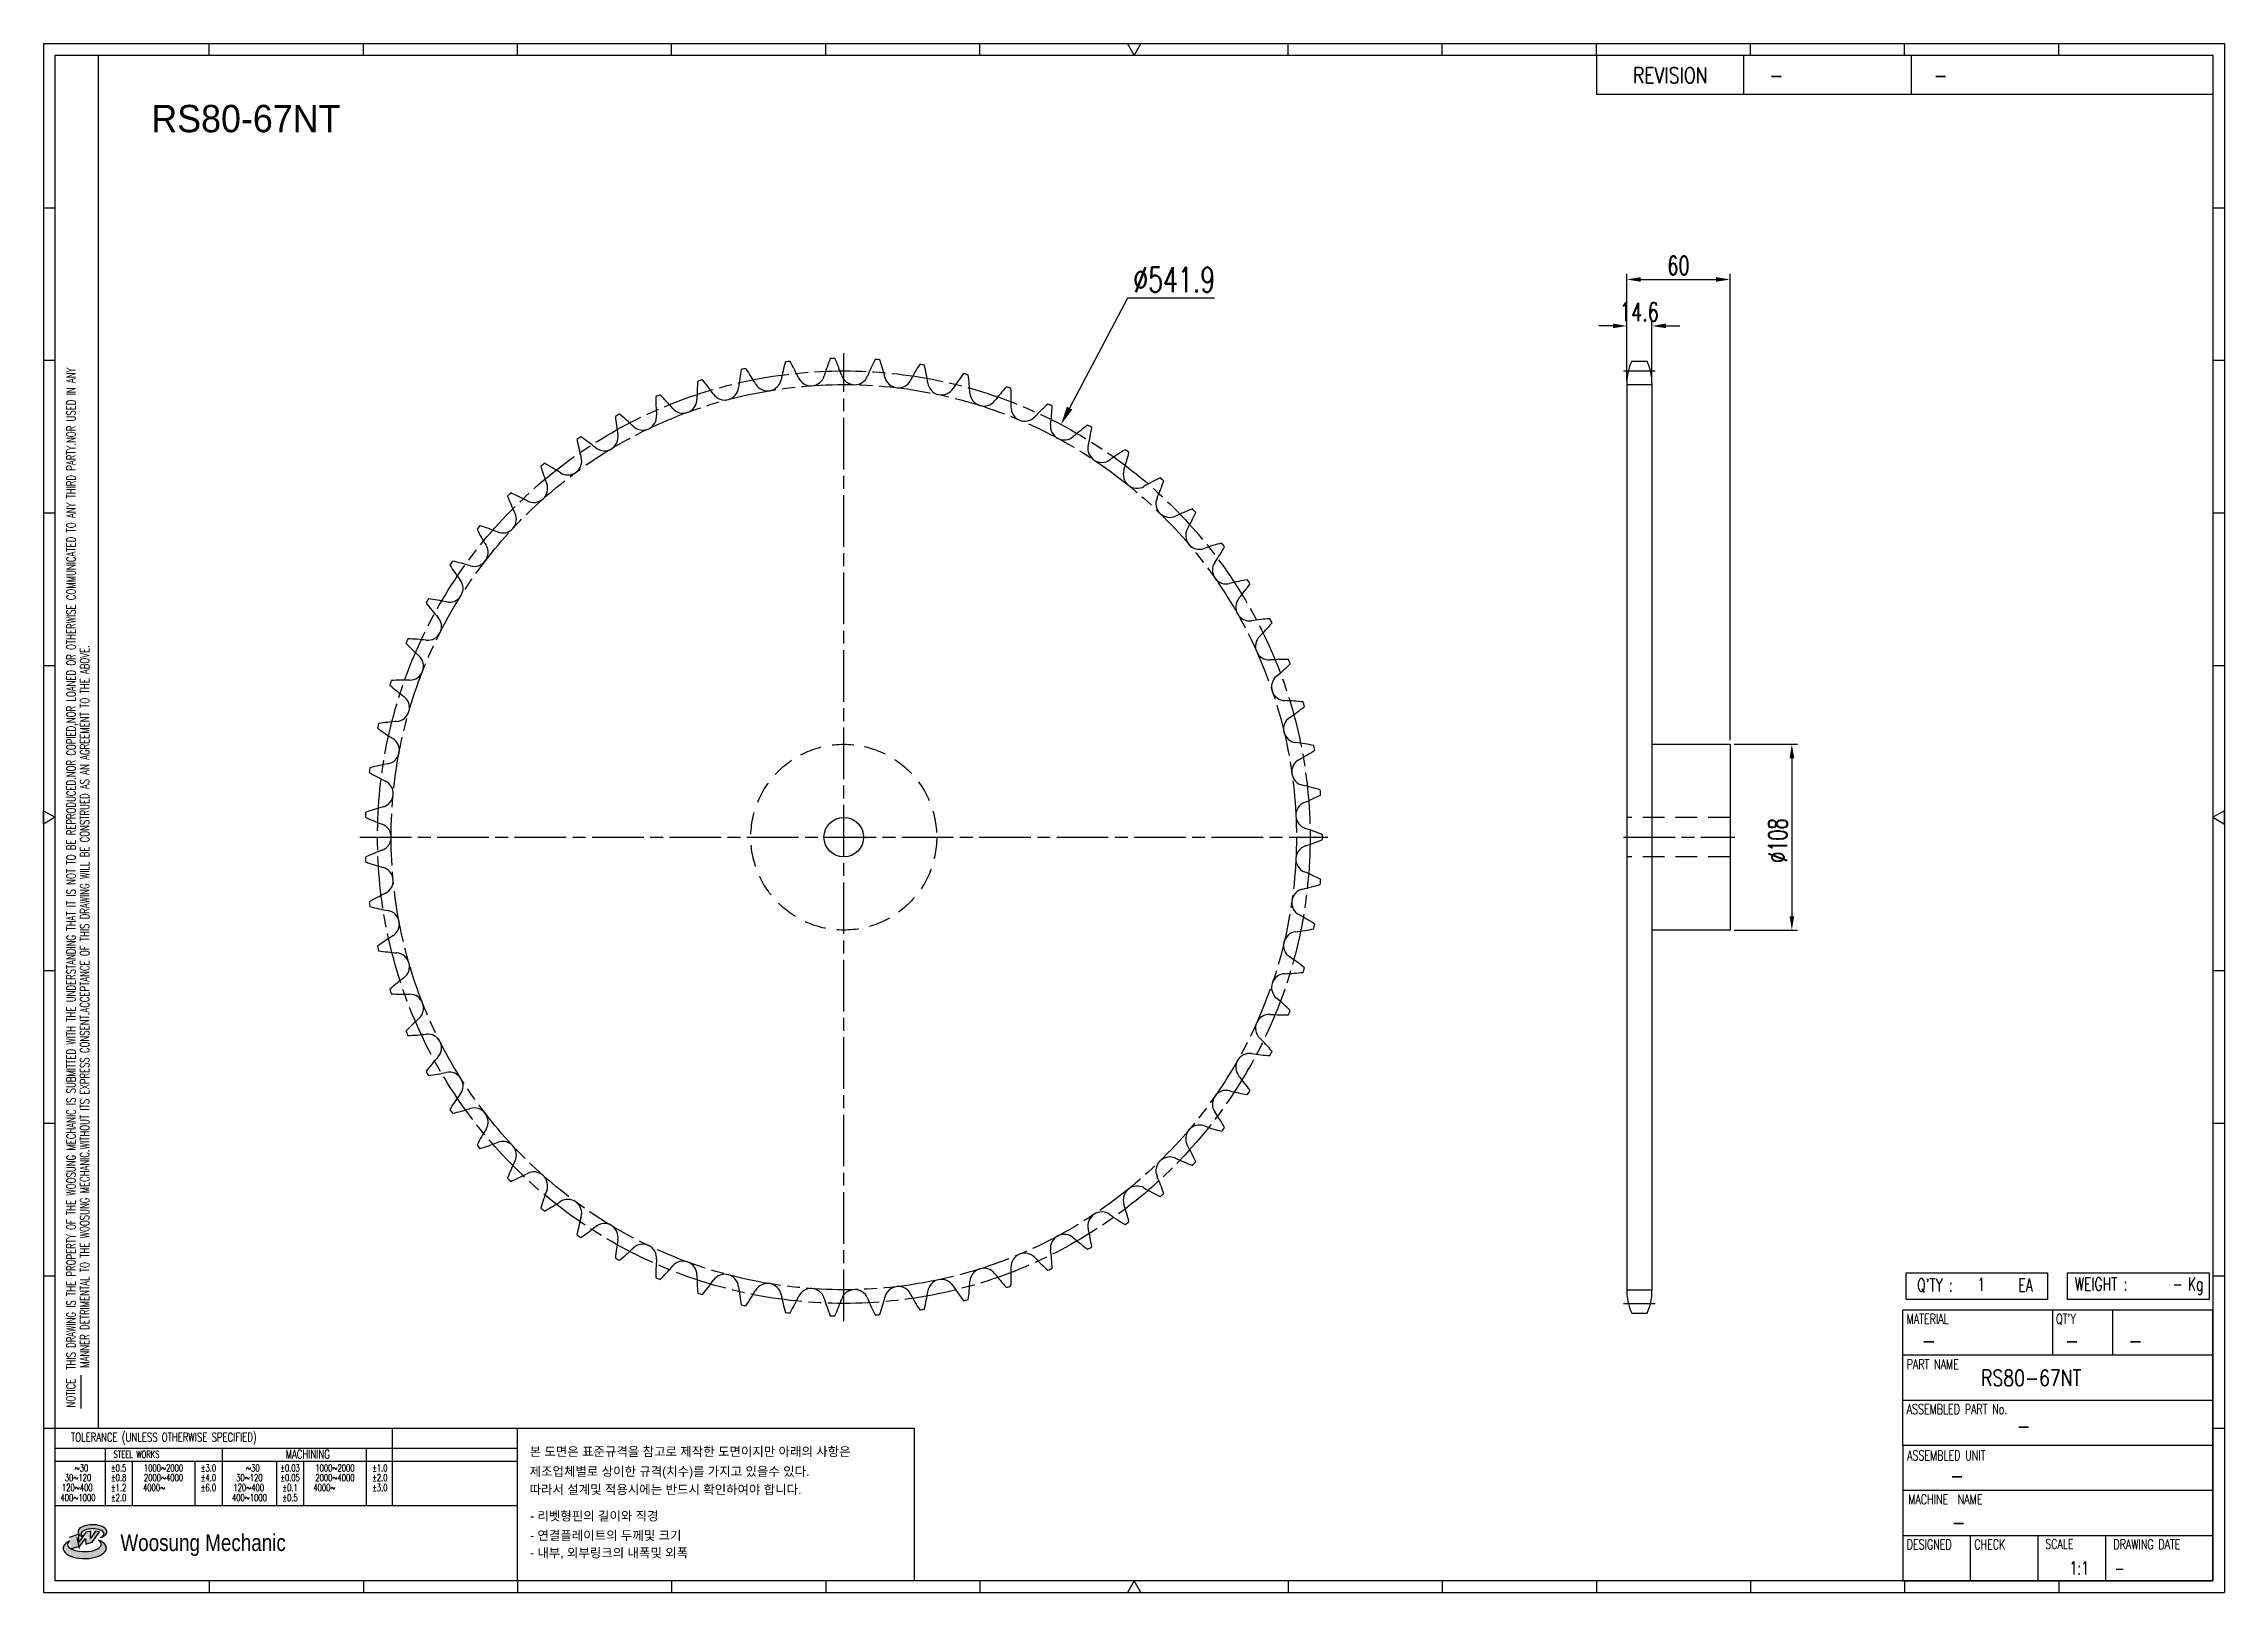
# Model space of a CAD drawing. Header units: millimetres. Extents: x 26814 to 28081, y 33 to 933.
import ezdxf
from ezdxf.enums import TextEntityAlignment as Align

# ---------------------------------------------------------------- set-up
doc = ezdxf.new("R2010")
doc.units = ezdxf.units.MM
for name, pattern in [('AM_ISO08W050', [18, 12, -1.5, 3, -1.5]), ('AM_ISO08W050x2', [9, 6, -0.75, 1.5, -0.75]), ('HIDDEN', [9.525, 6.35, -3.175])]:
    doc.linetypes.add(name, pattern=pattern)
doc.layers.get('Defpoints').update_dxf_attribs({"color": 80})
doc.layers.add('CL2', color=4, linetype='AM_ISO08W050', lineweight=25)
for name, color, linetype in [('HL', 2, 'HIDDEN'), ('LOGO', 7, 'Continuous'), ('S-DIM', 7, 'Continuous'), ('TITLE', 7, 'Continuous')]:
    doc.layers.add(name, color=color, linetype=linetype)
doc.styles.add('HAN', font='ROMANS.shx', dxfattribs={"width": 0.7, "bigfont": 'whgtxt.shx'})
doc.styles.add('HKD_ST2', font='romans.shx', dxfattribs={"width": 0.7, "height": 4, "bigfont": '@extfont2.shx'})
doc.styles.add('HSG', font='SIMPLEX.shx', dxfattribs={"width": 0.7, "bigfont": 'HSG.shx'})
doc.styles.add('MtXpl_', font='Gulim.ttf')
doc.styles.add('SLDTEXTSTYLE4', font='arial.ttf', dxfattribs={"width": 0.8})
doc.dimstyles.new('APP23', dxfattribs={"dimscale": 4.5, "dimtxt": 2.4, "dimasz": 1.8, "dimexe": 0.7, "dimexo": 0.5, "dimgap": 0.6, "dimtad": 1, "dimtoh": 1, "dimdec": 1, "dimrnd": 0.01, "dimzin": 9, "dimdsep": 46, "dimtxsty": 'HSG', "dimcen": 0, "dimclrd": 1, "dimclre": 1, "dimclrt": 256, "dimazin": 2, "dimtp": 1, "dimtm": 1, "dimtfac": 0.5, "dimtdec": 1, "dimtix": 1, "dimtofl": 0, "dimtmove": 0, "dimatfit": 3, "dimfxl": 0, "dimtvp": 1, "dimtolj": 2, "dimlwd": -1, "dimlwe": -1, "dimarcsym": 0})
doc.dimstyles.new('APP28', dxfattribs={"dimscale": 6, "dimtxt": 2.4, "dimasz": 1.8, "dimexe": 0.7, "dimexo": 0.5, "dimgap": 0.6, "dimtad": 1, "dimtoh": 1, "dimdec": 1, "dimrnd": 0.01, "dimzin": 9, "dimdsep": 46, "dimtxsty": 'HSG', "dimcen": 0, "dimclrd": 1, "dimclre": 1, "dimclrt": 256, "dimazin": 2, "dimtp": 1, "dimtm": 1, "dimtfac": 0.5, "dimtdec": 1, "dimtofl": 0, "dimtmove": 0, "dimatfit": 3, "dimfxl": 0, "dimtvp": 1, "dimtolj": 2, "dimlwd": -1, "dimlwe": -1, "dimarcsym": 0})

# ---------------------------------------------------------------- blocks, each defined once
blk = doc.blocks.new('MASTER')
at = {"layer": 'LOGO'}
h = blk.add_hatch(color=10, dxfattribs=at)
h.paths.add_polyline_path([(1.544, 35.177), (1.554, 34.966), (1.779, 35.034), (2.054, 35.422), (1.908, 35.446), (1.728, 35.167), (1.741, 35.439), (1.547, 35.405), (1.292, 35.041), (1.295, 35.33), (0.943, 35.208), (1.03, 34.8), (1.336, 34.885)])
edge = h.paths.add_edge_path()
edge.add_ellipse((1.795, 35.421), major_axis=(-0.53, 0), ratio=0.487785, start_angle=122.36065, end_angle=403.39574)
edge.add_line((1.411, 35.244), (1.419, 35.261))
edge.add_ellipse((1.798, 35.344), major_axis=(-0.423, 0), ratio=0.444396, start_angle=131.58977, end_angle=386.19408, ccw=False)
edge = h.paths.add_edge_path()
edge.add_ellipse((1.512, 34.815), major_axis=(-0.793, 0), ratio=0.480113, start_angle=314.67633, end_angle=590.85213)
edge.add_ellipse((1.501, 34.958), major_axis=(-0.62, 0), ratio=0.43311, start_angle=331.7024, end_angle=574.42495, ccw=False)
at = {"color": 140}
for p, q in [((0, 90.118), (80.15, 90.118)), ((0, 90.118), (0, 33.191)), ((80.15, 90.118), (80.15, 33.191)), ((57.068, 89.693), (57.068, 88.246)), ((62.47, 89.693), (62.47, 88.246)), ((68.635, 89.693), (68.635, 88.246)), ((79.725, 88.246), (57.068, 88.246)), ((68.449, 43.961), (68.449, 44.936)), ((68.449, 44.936), (73.654, 44.936)), ((73.654, 44.936), (73.654, 43.961)), ((74.39, 43.961), (74.39, 44.936)), ((74.39, 44.936), (79.595, 44.936)), ((79.595, 44.936), (79.595, 43.961)), ((68.336, 38.59), (68.336, 43.563)), ((79.725, 43.563), (68.336, 43.563)), ((73.654, 43.961), (68.449, 43.961)), ((73.827, 43.563), (73.827, 41.905)), ((79.595, 43.961), (74.39, 43.961)), ((76.037, 43.563), (76.037, 41.905)), ((79.725, 38.59), (79.725, 43.563)), ((79.725, 41.905), (68.336, 41.905)), ((79.725, 40.248), (68.336, 40.248)), ((68.336, 38.59), (68.336, 33.616)), ((79.725, 38.59), (68.336, 38.59)), ((79.725, 33.616), (79.725, 38.59)), ((79.725, 36.932), (68.336, 36.932)), ((79.725, 35.274), (68.336, 35.274)), ((70.822, 33.616), (70.822, 35.274)), ((73.309, 33.616), (73.309, 35.274)), ((75.796, 33.616), (75.796, 35.274)), ((0, 33.191), (80.15, 33.191)), ((68.336, 33.616), (79.725, 33.616))]:
    blk.add_line(p, q, dxfattribs=at)
for p, q in [((6.089, 89.693), (6.089, 90.118)), ((11.753, 89.693), (11.753, 90.118)), ((17.418, 89.693), (17.418, 90.118)), ((23.082, 89.693), (23.082, 90.118)), ((28.746, 89.693), (28.746, 90.118)), ((34.411, 89.693), (34.411, 90.118)), ((45.739, 89.693), (45.739, 90.118)), ((51.404, 89.693), (51.404, 90.118)), ((57.068, 89.693), (57.068, 90.118)), ((62.732, 89.693), (62.732, 90.118)), ((68.397, 89.693), (68.397, 90.118)), ((74.061, 89.693), (74.061, 90.118)), ((0, 84.085), (0.425, 84.085)), ((79.725, 84.085), (80.15, 84.085)), ((0, 78.478), (0.425, 78.478)), ((79.725, 78.478), (80.15, 78.478)), ((0, 72.87), (0.425, 72.87)), ((79.725, 72.87), (80.15, 72.87)), ((0, 67.262), (0.425, 67.262)), ((79.725, 67.262), (80.15, 67.262)), ((0, 56.047), (0.425, 56.047)), ((79.725, 56.047), (80.15, 56.047)), ((0, 50.439), (0.425, 50.439)), ((79.725, 50.439), (80.15, 50.439)), ((0, 44.832), (0.425, 44.832)), ((79.725, 44.832), (80.15, 44.832)), ((1.377, 39.947), (1.377, 41.174)), ((0, 39.224), (0.425, 39.224)), ((79.725, 39.224), (80.15, 39.224)), ((6.089, 33.616), (6.089, 33.191)), ((11.753, 33.616), (11.753, 33.191)), ((17.418, 33.616), (17.418, 33.191)), ((23.082, 33.616), (23.082, 33.191)), ((28.746, 33.616), (28.746, 33.191)), ((34.411, 33.616), (34.411, 33.191)), ((45.739, 33.616), (45.739, 33.191)), ((51.404, 33.616), (51.404, 33.191)), ((57.068, 33.616), (57.068, 33.191)), ((62.732, 33.616), (62.732, 33.191)), ((68.397, 33.616), (68.397, 33.191)), ((74.061, 33.616), (74.061, 33.191))]:
    blk.add_line(p, q)
at = {"color": 2}
for p, q in [((2.017, 39.224), (2.017, 89.693)), ((0.425, 39.224), (17.418, 39.224)), ((0.425, 38.487), (17.418, 38.487)), ((2.257, 38.487), (2.257, 36.382)), ((6.557, 38.5), (6.557, 36.382)), ((11.857, 38.487), (11.857, 36.382)), ((12.816, 39.224), (12.816, 36.382)), ((17.418, 33.616), (17.418, 39.224)), ((0.425, 38.012), (17.418, 38.012)), ((3.257, 38.012), (3.257, 36.382)), ((5.557, 38.012), (5.557, 36.382)), ((8.557, 38.012), (8.557, 36.382)), ((9.557, 38.026), (9.557, 36.382)), ((0.425, 36.382), (17.418, 36.382))]:
    blk.add_line(p, q, dxfattribs=at)
for points in [[(40.075, 89.693), (39.83, 90.118), (40.32, 90.118)], [(0.425, 61.679), (0, 61.433), (0, 61.924)], [(79.725, 61.679), (80.15, 61.433), (80.15, 61.924)], [(40.075, 33.616), (39.83, 33.191), (40.32, 33.191)]]:
    blk.add_lwpolyline(points, close=True)
at = {"color": 140}
blk.add_lwpolyline([(0.425, 89.693), (79.725, 89.693), (79.725, 33.616), (0.425, 33.616)], close=True, dxfattribs=at)
at = {"layer": 'LOGO'}
for p, q in [((1.295, 35.33), (0.943, 35.208)), ((1.547, 35.405), (1.292, 35.041)), ((1.292, 35.041), (1.295, 35.33)), ((1.741, 35.439), (1.547, 35.405)), ((1.908, 35.446), (1.728, 35.167)), ((1.728, 35.167), (1.741, 35.439)), ((1.779, 35.034), (2.054, 35.422)), ((2.054, 35.422), (1.908, 35.446)), ((1.03, 34.8), (1.336, 34.885)), ((1.224, 35.208), (1.311, 34.8)), ((1.224, 35.208), (1.224, 35.208)), ((1.336, 34.885), (1.544, 35.177)), ((1.419, 35.261), (1.411, 35.244)), ((1.544, 35.177), (1.554, 34.966)), ((1.554, 34.966), (1.779, 35.034))]:
    blk.add_line(p, q, dxfattribs=at)
for centre, major_axis, ratio, start_param, end_param in [((1.795, 35.421), (-0.53, 0), 0.487785, 2.135596, 7.040584), ((1.798, 35.344), (-0.423, 0), 0.444396, 2.296675, 6.740358), ((1.512, 34.815), (-0.793, 0), 0.480113, 5.492138, 10.312315), ((1.501, 34.958), (-0.62, 0), 0.43311, 5.789299, 10.025607)]:
    blk.add_ellipse(centre, major_axis=major_axis, ratio=ratio, start_param=start_param, end_param=end_param, dxfattribs=at)
for s, height, style, width, p in [('REVISION', 0.5806, 'HAN', 0.8, (58.415, 88.664)), ('-', 0.581, 'HAN', 0.8, (63.426, 88.664)), ('-', 0.581, 'HAN', 0.8, (69.468, 88.664)), ("Q'TY : ", 0.4746, 'HKD_ST2', 0.7, (68.857, 44.253)), ('1', 0.475, 'HKD_ST2', 0.7, (71.071, 44.275)), ('EA', 0.4746, 'HKD_ST2', 0.7, (72.578, 44.253)), ('WEIGHT : ', 0.4746, 'HKD_ST2', 0.7, (74.65, 44.286)), ('Kg', 0.4746, 'HKD_ST2', 0.7, (78.807, 44.286)), ('-', 0.581, 'HAN', 0.8, (69.029, 42.157)), ('-', 0.581, 'HAN', 0.8, (74.289, 42.157)), ('-', 0.581, 'HAN', 0.8, (76.623, 42.157)), ('-', 0.581, 'HAN', 0.8, (72.515, 39.013)), ('-', 0.581, 'HAN', 0.8, (70.067, 37.189)), ('-', 0.581, 'HAN', 0.8, (70.126, 35.48)), ('1:1', 0.4746, 'HKD_ST2', 0.7, (74.458, 33.848)), ('-', 0.475, 'HKD_ST2', 0.7, (76.112, 33.837))]:
    blk.add_text(s, height=height, dxfattribs=dict(style=style, width=width)).set_placement(p)
at = {"color": 6, "style": 'HKD_ST2', "width": 0.7}
for s, p in [(' THIS DRAWING IS THE PROPERTY OF THE WOOSUNG MECHANIC IS SUBMITTED WITH THE UNDERSTANDING THAT IT IS NOT TO BE REPRODUCED.NOR COPIED,NOR LOANED OR OTHERWISE COMMUNICATED TO ANY THIRD PARTY.NOR USED IN ANY', (1.173, 41.217)), ('MANNER DETRIMENTAL TO THE WOOSUNG MECHANIC.WITHOUT ITS EXPRESS CONSENT.ACCEPTANCE OF THIS DRAWING WILL BE CONSTRUED AS AN AGREEMENT TO THE ABOVE.', (1.672, 41.447))]:
    blk.add_text(s, height=0.326266, rotation=90, dxfattribs=at).set_placement(p)
at = {"style": 'HKD_ST2', "width": 0.7}
blk.add_text('-', height=0.475, dxfattribs=at).set_placement((78.613, 44.286), align=Align.RIGHT)
at = {"color": 254, "style": 'HKD_ST2', "width": 0.7}
for s, height, p in [('MATERIAL', 0.3651, (68.474, 43.425)), ("QT'Y", 0.3651, (73.965, 43.425)), ('PART NAME', 0.3651, (68.474, 41.756)), ('ASSEMBLED PART No.', 0.36511, (68.474, 40.109)), ('ASSEMBLED UNIT', 0.36511, (68.49, 38.408)), ('MACHINE  NAME', 0.36511, (68.532, 36.794)), ('DESIGNED', 0.3651, (68.474, 35.136)), ('CHECK', 0.3651, (70.961, 35.136)), ('SCALE', 0.3651, (73.566, 35.153)), ('DRAWING DATE', 0.36511, (76.071, 35.141))]:
    blk.add_text(s, height=height, dxfattribs=at).set_placement(p, align=Align.TOP_LEFT)
at = {"style": 'HKD_ST2', "width": 0.7}
blk.add_text('NOTICE', height=0.3263, rotation=90, dxfattribs=at).set_placement((1.163, 39.988))
blk.add_text('TOLERANCE (UNLESS OTHERWISE SPECIFIED)', height=0.32627, dxfattribs=at).set_placement((4.417, 38.896), align=Align.MIDDLE_CENTER)
at = {"color": 4, "style": 'HKD_ST2', "width": 0.7}
for s, height, p in [('%%12630', 0.261, (1.389, 37.762)), ('1000%%1262000', 0.26101, (4.407, 37.762)), ('%%12630', 0.261, (7.689, 37.762)), ('1000%%1262000', 0.26101, (10.707, 37.762)), ('120%%126400', 0.26101, (1.237, 37.045)), ('30%%126120', 0.261, (1.263, 37.411)), ('4000%%126', 0.261, (4.061, 37.045)), ('2000%%1264000', 0.26101, (4.407, 37.411)), ('120%%126400', 0.26101, (7.537, 37.045)), ('30%%126120', 0.261, (7.563, 37.411)), ('4000%%126', 0.261, (10.321, 37.045)), ('2000%%1264000', 0.26101, (10.707, 37.411)), ('400%%1261000', 0.26101, (1.263, 36.67)), ('400%%1261000', 0.26101, (7.563, 36.67))]:
    blk.add_text(s, height=height, dxfattribs=at).set_placement(p, align=Align.MIDDLE_CENTER)
for s, height, p in [('%%P0.5', 0.261, (2.757, 37.762)), ('STEEL WORKS', 0.26101, (3.416, 38.268)), ('%%P3.0', 0.261, (6.057, 37.762)), ('%%P0.03', 0.261, (9.057, 37.762)), ('MACHINING', 0.3263, (9.707, 38.27)), ('%%P1.0', 0.261, (12.357, 37.762)), ('%%P0.8', 0.261, (2.757, 37.411)), ('%%P1.2', 0.261, (2.757, 37.045)), ('%%P4.0', 0.261, (6.057, 37.411)), ('%%P6.0', 0.261, (6.057, 37.045)), ('%%P0.05', 0.261, (9.057, 37.411)), ('%%P0.1', 0.261, (9.057, 37.045)), ('%%P2.0', 0.261, (12.357, 37.411)), ('%%P3.0', 0.261, (12.357, 37.045)), ('%%P2.0', 0.261, (2.757, 36.67)), ('%%P0.5', 0.261, (9.057, 36.67))]:
    blk.add_text(s, height=height, dxfattribs=at).set_placement(p, align=Align.MIDDLE)
at = {"color": 1, "style": 'SLDTEXTSTYLE4', "width": 0.8}
blk.add_text('Woosung Mechanic', height=0.61957, dxfattribs=at).set_placement((2.822, 34.711))
blk = doc.blocks.new('*D3')
at = {"layer": 'Defpoints', "color": 0, "transparency": 16777216}
for p in [(27748.8, 768.6), (27734.2, 734.5), (27748.8, 734.5)]:
    blk.add_point(p, dxfattribs=at)
at = {"layer": 'S-DIM', "color": 1, "transparency": 16777216}
for p, q in [((27726.1, 768.6), (27718, 768.6)), ((27734.2, 736.8), (27734.2, 771.8)), ((27748.8, 736.8), (27748.8, 771.8)), ((27756.9, 768.6), (27765, 768.6))]:
    blk.add_line(p, q, dxfattribs=at)
for points in [[(27726.1, 770), (27726.1, 767.3), (27734.2, 768.6)], [(27756.9, 770), (27756.9, 767.3), (27748.8, 768.6)]]:
    blk.add_solid(points, dxfattribs=at)
at = {"layer": 'S-DIM', "transparency": 16777216, "insert": (27741.5, 776.7), "char_height": 10.8, "attachment_point": 5, "style": 'HSG'}
blk.add_mtext('\\A2;14.6', dxfattribs=at)
blk = doc.blocks.new('*D4')
at = {"layer": 'Defpoints', "color": 0, "transparency": 16777216}
for p in [(27794.2, 795.6), (27734.2, 734.5), (27794.2, 525.5)]:
    blk.add_point(p, dxfattribs=at)
at = {"layer": 'S-DIM', "color": 1, "transparency": 16777216}
for p, q in [((27734.2, 736.8), (27734.2, 798.8)), ((27794.2, 527.8), (27794.2, 798.8)), ((27742.3, 795.6), (27786.1, 795.6))]:
    blk.add_line(p, q, dxfattribs=at)
for points in [[(27742.3, 797), (27742.3, 794.3), (27734.2, 795.6)], [(27786.1, 797), (27786.1, 794.3), (27794.2, 795.6)]]:
    blk.add_solid(points, dxfattribs=at)
at = {"layer": 'S-DIM', "transparency": 16777216, "insert": (27764.2, 803.7), "char_height": 10.8, "attachment_point": 5, "style": 'HSG'}
blk.add_mtext('\\A2;60', dxfattribs=at)
blk = doc.blocks.new('*D5')
at = {"layer": 'Defpoints', "color": 0, "transparency": 16777216}
for p in [(27405.4, 711.3), (27153, 231.8)]:
    blk.add_point(p, dxfattribs=at)
at = {"layer": 'S-DIM', "color": 1, "transparency": 16777216}
for p, q in [((27444, 784.7), (27410.4, 720.8)), ((27494.7, 784.7), (27444, 784.7))]:
    blk.add_line(p, q, dxfattribs=at)
blk.add_solid([(27408.8, 721.7), (27412, 720), (27405.4, 711.3)], dxfattribs=at)
at = {"layer": 'S-DIM', "transparency": 16777216, "insert": (27471.2, 795.5), "char_height": 14.4, "attachment_point": 5, "style": 'HSG'}
blk.add_mtext('\\A2;∅541.9', dxfattribs=at)
blk = doc.blocks.new('*D2')
at = {"layer": 'Defpoints', "color": 0, "transparency": 16777216}
for p in [(27794.2, 525.5), (27794.2, 417.5), (27830.1, 417.5)]:
    blk.add_point(p, dxfattribs=at)
at = {"layer": 'S-DIM', "color": 1, "transparency": 16777216}
for p, q in [((27796.5, 525.5), (27833.3, 525.5)), ((27830.1, 517.4), (27830.1, 425.6)), ((27796.5, 417.5), (27833.3, 417.5))]:
    blk.add_line(p, q, dxfattribs=at)
for points in [[(27828.8, 517.4), (27831.5, 517.4), (27830.1, 525.5)], [(27828.8, 425.6), (27831.5, 425.6), (27830.1, 417.5)]]:
    blk.add_solid(points, dxfattribs=at)
at = {"layer": 'S-DIM', "transparency": 16777216, "insert": (27822, 469.5), "char_height": 10.8, "attachment_point": 5, "rotation": 90, "style": 'HSG'}
blk.add_mtext('\\A2;%%c108', dxfattribs=at)

msp = doc.modelspace()

# ---------------------------------------------------------------- linework, layer by layer
for p, q in [((27737.03, 748.07), (27746.03, 748.07)), ((27734.23, 735.37), (27734.23, 207.65)), ((27748.83, 735.37), (27748.83, 207.65)), ((27748.83, 525.51), (27794.23, 525.51)), ((27794.23, 525.51), (27794.23, 417.51)), ((27794.23, 417.51), (27748.83, 417.51)), ((27737.03, 194.95), (27746.03, 194.95))]:
    msp.add_line(p, q)
at = {"color": 140}
msp.add_lwpolyline([(27089.59, 128), (27320.11, 128), (27320.11, 39.33), (27089.59, 39.33)], close=True, dxfattribs=at)
msp.add_circle((27279.18, 471.51), 11.5)
for centre, radius, start, end in [((27371.72, 711.64), 131.49, 164.07733, 168.73134), ((27279.18, 471.51), 278.27, 96.4344, 96.99844), ((27133.39, 683.57), 131.49, 24.70149, 29.35551), ((27393.8, 701.92), 131.49, 158.70419, 163.35821), ((27279.18, 471.51), 278.27, 91.06127, 91.6253), ((27153.89, 696.29), 131.49, 19.32836, 23.98237), ((27414.87, 690.17), 131.49, 153.33106, 157.98507), ((27279.18, 471.51), 278.27, 85.68813, 86.25217), ((27175.49, 707.04), 131.49, 13.95522, 18.60924), ((27764.43, 735.37), 30.2, 155.13196, 180), ((27718.63, 735.37), 30.2, 0, 24.86804), ((27325.32, 724.68), 131.49, 174.8236, 179.47761), ((27279.18, 471.51), 278.27, 107.18067, 107.7447), ((27096.41, 652.67), 131.49, 35.44776, 40.10178), ((27348.82, 719.25), 131.49, 169.45046, 174.10448), ((27279.18, 471.51), 278.27, 101.80754, 102.37157), ((27114.18, 668.99), 131.49, 30.07463, 34.72864), ((27234.9, 738.9), 8.02, 210.07463, 348.73134), ((27260.13, 741.87), 8.02, 204.70149, 343.35821), ((27285.53, 742.47), 8.02, 199.32836, 337.98507), ((27310.88, 740.68), 8.02, 193.95522, 332.61194), ((27434.75, 676.51), 131.49, 147.95792, 152.61194), ((27279.18, 471.51), 278.27, 80.315, 80.87903), ((27198, 715.71), 131.49, 8.58209, 13.23611), ((27335.94, 736.53), 8.02, 188.58209, 327.23881), ((27453.26, 661.04), 131.49, 142.58479, 147.23881), ((27279.18, 471.51), 278.27, 74.94186, 75.5059), ((27221.22, 722.24), 131.49, 3.20896, 7.86297), ((27279.18, 471.51), 278.27, 112.5538, 113.11784), ((27301.41, 727.89), 131.49, 180.19673, 184.85075), ((27080.25, 634.76), 131.49, 40.8209, 45.47491), ((27185.82, 725.95), 8.02, 220.8209, 359.47761), ((27210.06, 733.58), 8.02, 215.44776, 354.10448), ((27360.51, 730.05), 8.02, 183.20896, 321.86567), ((27470.24, 643.9), 131.49, 137.21166, 141.86567), ((27279.18, 471.51), 278.27, 69.56873, 70.13276), ((27244.96, 726.57), 131.49, 357.83582, 2.48984), ((27485.55, 625.25), 131.49, 131.83852, 136.49254), ((27279.18, 471.51), 278.27, 64.19559, 64.75963), ((27279.18, 471.51), 278.27, 117.92694, 118.49097), ((27277.3, 728.84), 131.49, 185.56986, 190.22388), ((27065.84, 615.41), 131.49, 46.19403, 50.84805), ((27162.4, 716.09), 8.02, 226.19403, 4.85075), ((27384.36, 721.3), 8.02, 177.83582, 316.49254), ((27407.29, 710.35), 8.02, 172.46269, 311.1194), ((27268.99, 728.65), 131.49, 352.46269, 357.1167), ((27499.04, 605.25), 131.49, 126.46539, 131.1194), ((27279.18, 471.51), 278.27, 58.82246, 59.38649), ((27279.18, 471.51), 278.27, 123.30007, 123.86411), ((27253.22, 727.54), 131.49, 190.943, 195.59701), ((27053.3, 594.8), 131.49, 51.56716, 56.22118), ((27140.01, 704.08), 8.02, 231.56716, 10.22388), ((27429.09, 697.3), 8.02, 167.08955, 305.74627), ((27293.12, 728.47), 131.49, 347.08955, 351.74357), ((27279.18, 471.51), 278.27, 128.67321, 129.23724), ((27229.36, 723.98), 131.49, 196.31613, 200.97015), ((27042.74, 573.11), 131.49, 56.9403, 61.59431), ((27118.85, 690.03), 8.02, 236.9403, 15.59701), ((27510.59, 584.08), 131.49, 121.09225, 125.74627), ((27449.58, 682.27), 8.02, 161.71642, 300.37313), ((27317.12, 726.04), 131.49, 341.71642, 346.37043), ((27279.18, 471.51), 278.27, 53.44933, 54.01336), ((27099.09, 674.06), 8.02, 242.31343, 20.97015), ((27520.12, 561.92), 131.49, 115.71912, 120.37313), ((27340.78, 721.37), 131.49, 336.34328, 340.9973), ((27279.18, 471.51), 278.27, 48.07619, 48.64023), ((27080.91, 656.3), 8.02, 247.68657, 26.34328), ((27279.18, 471.51), 278.27, 134.04634, 134.61038), ((27205.93, 718.21), 131.49, 201.68927, 206.34328), ((27034.27, 550.52), 131.49, 62.31343, 66.96745), ((27468.57, 665.39), 8.02, 156.34328, 295), ((27527.52, 538.96), 131.49, 110.34598, 115), ((27363.91, 714.5), 131.49, 330.97015, 335.62417), ((27279.18, 471.51), 278.27, 42.70306, 43.26709), ((27279.18, 471.51), 278.27, 139.41948, 139.98351), ((27183.15, 710.26), 131.49, 207.0624, 211.71642), ((27027.95, 527.24), 131.49, 67.68657, 72.34058), ((27485.89, 646.81), 8.02, 150.97015, 289.62687), ((27064.48, 636.92), 8.02, 253.0597, 31.71642), ((27532.75, 515.4), 131.49, 104.97285, 109.62687), ((27386.29, 705.5), 131.49, 325.59701, 330.25103), ((27279.18, 471.51), 278.27, 37.32992, 37.89396), ((27279.18, 471.51), 278.27, 144.79261, 145.35664), ((27161.22, 700.22), 131.49, 212.43554, 217.08955), ((27023.83, 503.47), 131.49, 73.0597, 77.71372), ((27501.4, 626.68), 8.02, 145.59701, 284.25373), ((27535.74, 491.47), 131.49, 99.59972, 104.25373), ((27279.18, 471.51), 278.27, 31.95679, 32.52082), ((27279.18, 471.51), 278.27, 150.16574, 150.72978), ((27021.96, 479.42), 131.49, 78.43284, 83.08685), ((27049.94, 616.09), 8.02, 258.43284, 37.08955), ((27514.95, 605.19), 8.02, 140.22388, 278.8806), ((27407.73, 694.44), 131.49, 320.22388, 324.8779), ((27140.32, 688.17), 131.49, 217.80867, 222.46269), ((27037.4, 593.99), 8.02, 263.80597, 42.46269), ((27536.49, 467.35), 131.49, 94.22658, 98.8806), ((27428.04, 681.42), 131.49, 314.85075, 319.50476), ((27279.18, 471.51), 278.27, 26.58365, 27.14769), ((27279.18, 471.51), 278.27, 155.53888, 156.10291), ((27120.64, 674.22), 131.49, 223.18181, 227.83582), ((27022.35, 455.3), 131.49, 83.80597, 88.45999), ((27526.43, 582.52), 8.02, 134.85075, 273.50746), ((27027, 570.81), 8.02, 269.1791, 47.83582), ((27534.97, 443.28), 131.49, 88.85345, 93.50746), ((27447.05, 666.56), 131.49, 309.47761, 314.13163), ((27279.18, 471.51), 278.27, 21.21052, 21.77455), ((27279.18, 471.51), 278.27, 160.91201, 161.47605), ((27102.36, 658.48), 131.49, 228.55494, 233.20896), ((27025, 431.32), 131.49, 89.1791, 93.83312), ((27535.74, 558.88), 8.02, 129.47761, 268.13433), ((27018.81, 546.76), 8.02, 274.55224, 53.20896), ((27531.2, 419.45), 131.49, 83.48031, 88.13433), ((27464.57, 649.99), 131.49, 304.10448, 308.75849), ((27279.18, 471.51), 278.27, 15.83739, 16.40142), ((27279.18, 471.51), 278.27, 166.28515, 166.84918), ((27085.63, 641.1), 131.49, 233.92807, 238.58209), ((27029.88, 407.69), 131.49, 94.55224, 99.20625), ((27542.79, 534.47), 8.02, 124.10448, 262.76119), ((27012.9, 522.05), 8.02, 279.92537, 58.58209), ((27525.22, 396.08), 131.49, 78.10718, 82.76119), ((27480.47, 631.84), 131.49, 298.73134, 303.38536), ((27279.18, 471.51), 278.27, 10.46425, 11.02829), ((27279.18, 471.51), 278.27, 171.65828, 172.22232), ((27070.6, 622.23), 131.49, 239.30121, 243.95522), ((27036.95, 384.63), 131.49, 99.92537, 104.57939), ((27547.53, 509.51), 8.02, 118.73134, 257.38806), ((27009.34, 496.89), 8.02, 285.29851, 63.95522), ((27517.07, 373.37), 131.49, 72.73404, 77.38806), ((27494.6, 612.29), 131.49, 293.35821, 298.01222), ((27279.18, 471.51), 278.27, 5.09112, 5.65515), ((27279.18, 471.51), 278.27, 177.03142, 177.59545), ((27057.4, 602.04), 131.49, 244.67434, 249.32836), ((27046.15, 362.33), 131.49, 105.29851, 109.95252), ((27549.91, 484.22), 8.02, 113.35821, 252.01493), ((27008.15, 471.51), 8.02, 290.67164, 69.32836), ((27506.84, 351.53), 131.49, 67.36091, 72.01493), ((27506.84, 591.5), 131.49, 287.98507, 292.63909), ((27279.18, 471.51), 278.27, 359.71798, 0.28202), ((27057.4, 340.99), 131.49, 110.67164, 115.32566), ((27279.18, 471.51), 278.27, 182.40455, 182.96858), ((27046.15, 580.69), 131.49, 250.04748, 254.70149), ((27549.91, 458.81), 8.02, 107.98507, 246.64179), ((27009.34, 446.13), 8.02, 296.04478, 74.70149), ((27517.07, 569.65), 131.49, 282.61194, 287.26596), ((27494.6, 330.74), 131.49, 61.98778, 66.64179), ((27279.18, 471.51), 278.27, 354.34485, 354.90888), ((27070.6, 320.79), 131.49, 116.04478, 120.69879), ((27279.18, 471.51), 278.27, 187.77768, 188.34172), ((27036.95, 558.39), 131.49, 255.42061, 260.07463), ((27547.53, 433.51), 8.02, 102.61194, 241.26866), ((27012.9, 420.98), 8.02, 301.41791, 80.07463), ((27525.22, 546.94), 131.49, 277.23881, 281.89282), ((27480.47, 311.18), 131.49, 56.61464, 61.26866), ((27279.18, 471.51), 278.27, 348.97171, 349.53575), ((27085.63, 301.92), 131.49, 121.41791, 126.07193), ((27279.18, 471.51), 278.27, 193.15082, 193.71485), ((27029.88, 535.33), 131.49, 260.79375, 265.44776), ((27542.79, 408.55), 8.02, 97.23881, 235.89552), ((27018.81, 396.26), 8.02, 306.79104, 85.44776), ((27531.2, 523.57), 131.49, 271.86567, 276.51969), ((27464.57, 293.04), 131.49, 51.24151, 55.89552), ((27279.18, 471.51), 278.27, 343.59858, 344.16261), ((27102.36, 284.54), 131.49, 126.79104, 131.44506), ((27279.18, 471.51), 278.27, 198.52395, 199.08799), ((27025, 511.7), 131.49, 266.16688, 270.8209), ((27027, 372.21), 8.02, 312.16418, 90.8209), ((27535.74, 384.14), 8.02, 91.86567, 230.52239), ((27526.43, 360.5), 8.02, 86.49254, 225.14925), ((27534.97, 499.75), 131.49, 266.49254, 271.14655), ((27447.05, 276.46), 131.49, 45.86837, 50.52239), ((27279.18, 471.51), 278.27, 338.22545, 338.78948), ((27120.64, 268.81), 131.49, 132.16418, 136.81819), ((27279.18, 471.51), 278.27, 203.89709, 204.46112), ((27022.35, 487.73), 131.49, 271.54001, 276.19403), ((27037.4, 349.03), 8.02, 317.53731, 96.19403), ((27140.32, 254.85), 131.49, 137.53731, 142.19133), ((27514.95, 337.84), 8.02, 81.1194, 219.77612), ((27536.49, 475.67), 131.49, 261.1194, 265.77342), ((27428.04, 261.6), 131.49, 40.49524, 45.14925), ((27279.18, 471.51), 278.27, 332.85231, 333.41635), ((27279.18, 471.51), 278.27, 209.27022, 209.83426), ((27021.96, 463.6), 131.49, 276.91315, 281.56716), ((27049.94, 326.93), 8.02, 322.91045, 101.56716), ((27407.73, 248.58), 131.49, 35.1221, 39.77612), ((27161.22, 242.8), 131.49, 142.91045, 147.56446), ((27501.4, 316.35), 8.02, 75.74627, 214.40299), ((27535.74, 451.56), 131.49, 255.74627, 260.40028), ((27279.18, 471.51), 278.27, 327.47918, 328.04321), ((27279.18, 471.51), 278.27, 214.64336, 215.20739), ((27023.83, 439.55), 131.49, 282.28628, 286.9403), ((27064.48, 306.1), 8.02, 328.28358, 106.9403), ((27485.89, 296.22), 8.02, 70.37313, 209.02985), ((27386.29, 237.52), 131.49, 29.74897, 34.40299), ((27183.15, 232.76), 131.49, 148.28358, 152.9376), ((27279.18, 471.51), 278.27, 220.01649, 220.58052), ((27027.95, 415.78), 131.49, 287.65942, 292.31343), ((27080.91, 286.72), 8.02, 333.65672, 112.31343), ((27363.91, 228.52), 131.49, 24.37583, 29.02985), ((27532.75, 427.62), 131.49, 250.37313, 255.02715), ((27279.18, 471.51), 278.27, 322.10604, 322.67008), ((27205.93, 224.82), 131.49, 153.65672, 158.31073), ((27468.57, 277.63), 8.02, 65, 203.65672), ((27527.52, 404.07), 131.49, 245, 249.65402), ((27279.18, 471.51), 278.27, 316.73291, 317.29694), ((27279.18, 471.51), 278.27, 225.38962, 225.95366), ((27034.27, 392.5), 131.49, 293.03255, 297.68657), ((27099.09, 268.97), 8.02, 339.02985, 117.68657), ((27449.58, 260.75), 8.02, 59.62687, 198.28358), ((27520.12, 381.11), 131.49, 239.62687, 244.28088), ((27340.78, 221.65), 131.49, 19.0027, 23.65672), ((27229.36, 219.04), 131.49, 159.02985, 163.68387), ((27279.18, 471.51), 278.27, 230.76276, 231.32679), ((27042.74, 369.91), 131.49, 298.40569, 303.0597), ((27118.85, 252.99), 8.02, 344.40299, 123.0597), ((27429.09, 245.72), 8.02, 54.25373, 192.91045), ((27317.12, 216.98), 131.49, 13.62957, 18.28358), ((27279.18, 471.51), 278.27, 311.35977, 311.92381), ((27253.22, 215.49), 131.49, 164.40299, 169.057), ((27053.3, 348.22), 131.49, 303.77882, 308.43284), ((27140.01, 238.94), 8.02, 349.77612, 128.43284), ((27293.12, 214.55), 131.49, 8.25643, 12.91045), ((27510.59, 358.94), 131.49, 234.25373, 238.90775), ((27279.18, 471.51), 278.27, 305.98664, 306.55067), ((27279.18, 471.51), 278.27, 236.13589, 236.69993), ((27277.3, 214.18), 131.49, 169.77612, 174.43014), ((27065.84, 327.61), 131.49, 309.15195, 313.80597), ((27162.4, 226.93), 8.02, 355.14925, 133.80597), ((27384.36, 221.73), 8.02, 43.50746, 182.16418), ((27407.29, 232.67), 8.02, 48.8806, 187.53731), ((27268.99, 214.37), 131.49, 2.8833, 7.53731), ((27499.04, 337.77), 131.49, 228.8806, 233.53461), ((27279.18, 471.51), 278.27, 300.61351, 301.17754), ((27279.18, 471.51), 278.27, 241.50903, 242.07306), ((27301.41, 215.13), 131.49, 175.14925, 179.80327), ((27279.18, 471.51), 278.27, 246.88216, 247.4462), ((27080.25, 308.27), 131.49, 314.52509, 319.1791), ((27185.82, 217.07), 8.02, 0.52239, 139.1791), ((27325.32, 218.34), 131.49, 180.52239, 185.1764), ((27210.06, 209.45), 8.02, 5.89552, 144.55224), ((27360.51, 212.97), 8.02, 38.13433, 176.79104), ((27470.24, 299.12), 131.49, 218.13433, 222.78834), ((27244.96, 216.46), 131.49, 357.51016, 2.16418), ((27485.55, 317.77), 131.49, 223.50746, 228.16148), ((27279.18, 471.51), 278.27, 295.24037, 295.80441), ((27279.18, 471.51), 278.27, 252.2553, 252.81933), ((27096.41, 290.35), 131.49, 319.89822, 324.55224), ((27348.82, 223.78), 131.49, 185.89552, 190.54954), ((27114.18, 274.04), 131.49, 325.27136, 329.92537), ((27234.9, 204.12), 8.02, 11.26866, 149.92537), ((27371.72, 231.39), 131.49, 191.26866, 195.92267), ((27133.39, 259.45), 131.49, 330.64449, 335.29851), ((27260.13, 201.15), 8.02, 16.64179, 155.29851), ((27393.8, 241.11), 131.49, 196.64179, 201.29581), ((27153.89, 246.73), 131.49, 336.01763, 340.67164), ((27285.53, 200.56), 8.02, 22.01493, 160.67164), ((27414.87, 252.85), 131.49, 202.01493, 206.66894), ((27175.49, 235.99), 131.49, 341.39076, 346.04478), ((27310.88, 202.34), 8.02, 27.38806, 166.04478), ((27434.75, 266.52), 131.49, 207.38806, 212.04208), ((27198, 227.31), 131.49, 346.76389, 351.41791), ((27335.94, 206.49), 8.02, 32.76119, 171.41791), ((27453.26, 281.99), 131.49, 212.76119, 217.41521), ((27279.18, 471.51), 278.27, 284.4941, 285.05814), ((27221.22, 220.78), 131.49, 352.13703, 356.79104), ((27279.18, 471.51), 278.27, 289.86724, 290.43127), ((27764.43, 207.65), 30.2, 180, 204.86804), ((27718.63, 207.65), 30.2, 335.13196, 0), ((27279.18, 471.51), 278.27, 257.62843, 258.19246), ((27279.18, 471.51), 278.27, 263.00156, 263.5656), ((27279.18, 471.51), 278.27, 268.3747, 268.93873), ((27279.18, 471.51), 278.27, 273.74783, 274.31187), ((27279.18, 471.51), 278.27, 279.12097, 279.685)]:
    msp.add_arc(centre, radius, start, end)
at = {"layer": 'CL2', "linetype": 'AM_ISO08W050x2', "ltscale": 5}
for p, q in [((27279.18, 190.24), (27279.18, 752.78)), ((27732.29, 742.46), (27750.77, 742.46)), ((27734.23, 734.52), (27748.83, 734.52)), ((26997.91, 471.51), (27560.45, 471.51)), ((27732.29, 471.51), (27797.04, 471.51)), ((27734.23, 208.5), (27748.83, 208.5)), ((27732.29, 200.56), (27750.77, 200.56))]:
    msp.add_line(p, q, dxfattribs=at)
for radius in [270.95, 263.01]:
    msp.add_circle((27279.18, 471.51), radius, dxfattribs=at)
at = {"layer": 'HL', "linetype": 'HIDDEN', "ltscale": 2}
for p, q in [((27794.23, 483.01), (27734.23, 483.01)), ((27794.23, 460.01), (27734.23, 460.01))]:
    msp.add_line(p, q, dxfattribs=at)
at = {"layer": 'HL', "ltscale": 2}
msp.add_circle((27279.18, 471.51), 54, dxfattribs=at)

# ---------------------------------------------------------------- block references
at = {"color": 140, "xscale": 15.81103464176613, "yscale": 15.81103464176613, "zscale": 15.81103464176613}
msp.add_blockref('MASTER', (26814.2, -492.17), dxfattribs=at)

# ---------------------------------------------------------------- texts
at = {"style": 'HAN', "width": 0.8}
msp.add_text('RS80-67NT', height=9.18, dxfattribs=at).set_placement((27940.06, 152.69))
at = {"color": 140, "style": 'MtXpl_'}
for s, p in [('본 도면은 표준규격을 참고로 제작한 도면이지만 아래의 사항은', (27096.6, 111.84)), ('제조업체별로 상이한 규격(치수)를 가지고 있을수 있다.', (27096.6, 100.31)), ('따라서 설계및 적용시에는 반드시 확인하여야 합니다.', (27096.6, 89.79)), ('- 리벳형핀의 길이와 직경', (27096.89, 74.39)), ('- 연결플레이트의 두께및 크기', (27096.89, 63.1)), ('- 내부, 외부링크의 내폭및 외폭', (27096.89, 52.97))]:
    msp.add_text(s, height=5.3037, dxfattribs=at).set_placement(p)
at = {"layer": 'TITLE', "color": 254, "style": 'MtXpl_'}
msp.add_text('RS80-67NT', height=15.911, dxfattribs=at).set_placement((26876.8, 881.17))

# ---------------------------------------------------------------- dimensions: what is measured, and where the dimension line sits
at = {"layer": 'S-DIM'}
dim = msp.add_diameter_dim_2p(p1=(27152.97, 231.75), p2=(27405.39, 711.27), dimstyle='APP28', dxfattribs=at)
dim.commit()
dim.dimension.update_dxf_attribs({"geometry": '*D5', "text_midpoint": (27471.16, 784.7), "dimtype": 131})
dim = msp.add_linear_dim(base=(27794.23, 795.63), p1=(27734.23, 734.52), p2=(27794.23, 525.51), dimstyle='APP23', dxfattribs=at)
dim.commit()
dim.dimension.update_dxf_attribs({"geometry": '*D4', "text_midpoint": (27764.23, 803.73)})
dim = msp.add_linear_dim(base=(27748.83, 768.63), p1=(27734.23, 734.52), p2=(27748.83, 734.52), dimstyle='APP23', dxfattribs=at)
dim.commit()
dim.dimension.update_dxf_attribs({"geometry": '*D3', "text_midpoint": (27741.53, 768.63), "dimtype": 128})
dim = msp.add_linear_dim(base=(27830.11, 417.51), p1=(27794.23, 525.51), p2=(27794.23, 417.51), angle=90, text='%%c<>', dimstyle='APP23', dxfattribs=at)
dim.commit()
dim.dimension.update_dxf_attribs({"geometry": '*D2', "text_midpoint": (27830.11, 469.47), "dimtype": 128})

doc.saveas('drawing.dxf')
